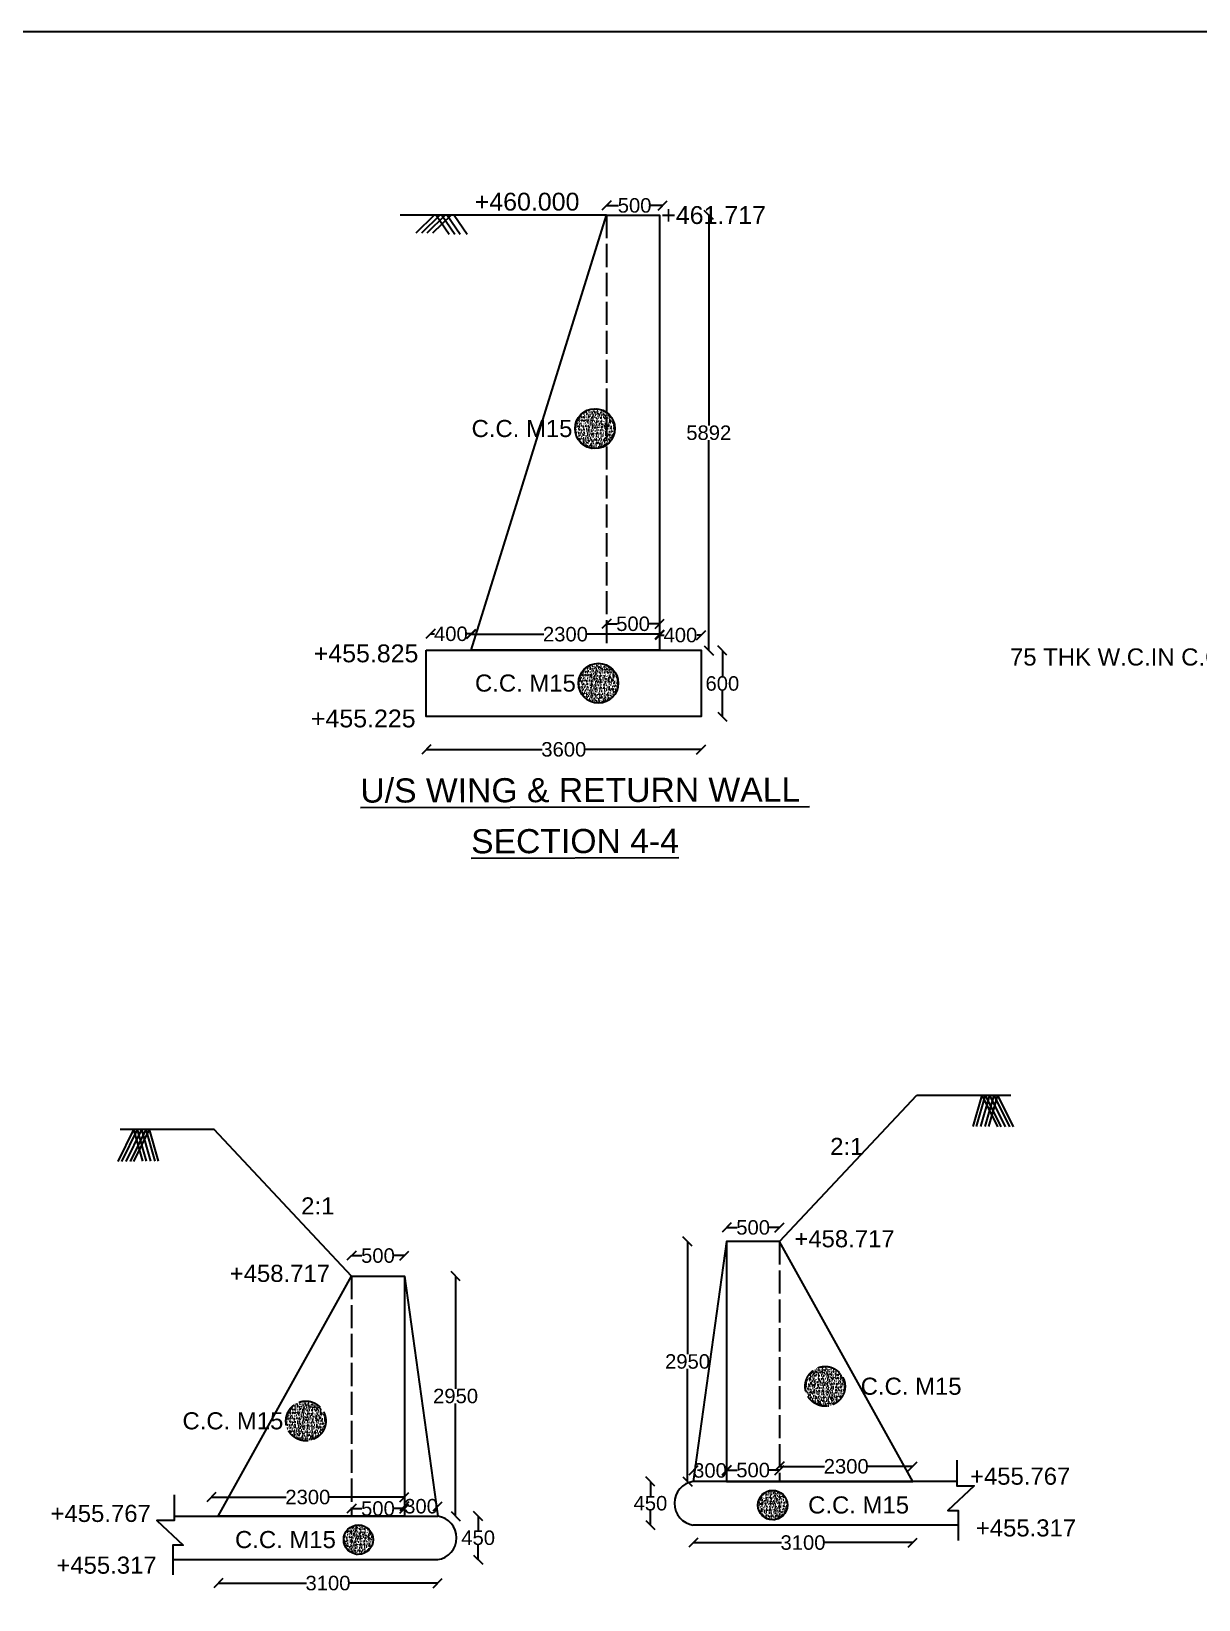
# Model space of a CAD drawing. Header units: millimetres. Extents: x 5124 to 6568637, y 2311 to 91879094.
# Drawn here: x 3593479 to 3605581, y 45946939 to 45963201 of the extents above; entities that cross this region are included whole.
import ezdxf

# ---------------------------------------------------------------- set-up
doc = ezdxf.new("R2010")
doc.units = ezdxf.units.MM
doc.header["$MEASUREMENT"] = 0
doc.linetypes.add('ACAD_ISO02W100', pattern=[15, 12, -3])
for name, color, linetype in [('DIMENSION', 7, 'Continuous'), ('DRAWING', 7, 'Continuous'), ('TEXT', 7, 'Continuous')]:
    doc.layers.add(name, color=color, linetype=linetype)
doc.styles.get("Standard").update_dxf_attribs({"font": 'arial.ttf', "height": 150})
doc.dimstyles.get("Standard").update_dxf_attribs({"dimtxt": 200, "dimasz": 110, "dimexe": 0.18, "dimexo": 0.0625, "dimgap": 0.09, "dimtad": 0, "dimtih": 1, "dimtoh": 1, "dimdec": 0, "dimzin": 0, "dimdsep": 46, "dimtxsty": 'Standard', "dimblk": 'OBLIQUE', "dimcen": 0.09, "dimse1": 1, "dimse2": 1, "dimadec": 0, "dimazin": 0, "dimtfac": 1, "dimtdec": 0, "dimtofl": 0, "dimtmove": 0, "dimatfit": 3, "dimfxl": 1, "dimtolj": 1, "dimtzin": 0, "dimarcsym": 0})

# ---------------------------------------------------------------- blocks, each defined once
blk = doc.blocks.new('_Oblique')
at = {"color": 0, "linetype": 'ByBlock', "lineweight": -2}
blk.add_line((-0.5, -0.5), (0.5, 0.5), dxfattribs=at)
blk = doc.blocks.new('*D68')
at = {"layer": 'Defpoints', "color": 0}
for p in [(3598039, 45956953), (3597617, 45956785), (3598039, 45956785)]:
    blk.add_point(p, dxfattribs=at)
at = {"layer": 'DIMENSION', "color": 0, "lineweight": -2}
for p, q in [((3597617, 45956953), (3597659, 45956953)), ((3598039, 45956953), (3597996, 45956953))]:
    blk.add_line(p, q, dxfattribs=at)
at = {"layer": 'DIMENSION', "color": 0, "lineweight": -2, "xscale": 95, "yscale": 95, "zscale": 95, "rotation": 180}
blk.add_blockref('_Oblique', (3597617, 45956953), dxfattribs=at)
at = {"layer": 'DIMENSION', "color": 0, "lineweight": -2, "xscale": 95, "yscale": 95, "zscale": 95}
blk.add_blockref('_Oblique', (3598039, 45956953), dxfattribs=at)
at = {"layer": 'DIMENSION', "color": 0, "insert": (3597828, 45956953), "char_height": 150, "attachment_point": 5}
blk.add_mtext('\\A1;400', dxfattribs=at)
blk = doc.blocks.new('*D69')
at = {"layer": 'Defpoints', "color": 0}
for p in [(3599993, 45956949), (3598039, 45956785), (3599993, 45956785)]:
    blk.add_point(p, dxfattribs=at)
at = {"layer": 'DIMENSION', "color": 0, "lineweight": -2}
for p, q in [((3598039, 45956949), (3598791, 45956949)), ((3599993, 45956949), (3599241, 45956949))]:
    blk.add_line(p, q, dxfattribs=at)
at = {"layer": 'DIMENSION', "color": 0, "lineweight": -2, "xscale": 95, "yscale": 95, "zscale": 95, "rotation": 180}
blk.add_blockref('_Oblique', (3598039, 45956949), dxfattribs=at)
at = {"layer": 'DIMENSION', "color": 0, "lineweight": -2, "xscale": 95, "yscale": 95, "zscale": 95}
blk.add_blockref('_Oblique', (3599993, 45956949), dxfattribs=at)
at = {"layer": 'DIMENSION', "color": 0, "insert": (3599016, 45956949), "char_height": 150, "attachment_point": 5}
blk.add_mtext('\\A1;2300', dxfattribs=at)
blk = doc.blocks.new('*D70')
at = {"layer": 'Defpoints', "color": 0}
for p in [(3599993, 45957057), (3599441, 45956785), (3599993, 45956785)]:
    blk.add_point(p, dxfattribs=at)
at = {"layer": 'DIMENSION', "color": 0, "lineweight": -2}
for p, q in [((3599441, 45957057), (3599552, 45957057)), ((3599993, 45957057), (3599883, 45957057))]:
    blk.add_line(p, q, dxfattribs=at)
at = {"layer": 'DIMENSION', "color": 0, "lineweight": -2, "xscale": 95, "yscale": 95, "zscale": 95, "rotation": 180}
blk.add_blockref('_Oblique', (3599441, 45957057), dxfattribs=at)
at = {"layer": 'DIMENSION', "color": 0, "lineweight": -2, "xscale": 95, "yscale": 95, "zscale": 95}
blk.add_blockref('_Oblique', (3599993, 45957057), dxfattribs=at)
at = {"layer": 'DIMENSION', "color": 0, "insert": (3599717, 45957057), "char_height": 150, "attachment_point": 5}
blk.add_mtext('\\A1;500', dxfattribs=at)
blk = doc.blocks.new('*D71')
at = {"layer": 'Defpoints', "color": 0}
for p in [(3600424, 45956940), (3599993, 45956785), (3600424, 45956785)]:
    blk.add_point(p, dxfattribs=at)
at = {"layer": 'DIMENSION', "color": 0, "lineweight": -2}
for p, q in [((3599993, 45956940), (3600040, 45956940)), ((3600424, 45956940), (3600377, 45956940))]:
    blk.add_line(p, q, dxfattribs=at)
at = {"layer": 'DIMENSION', "color": 0, "lineweight": -2, "xscale": 95, "yscale": 95, "zscale": 95, "rotation": 180}
blk.add_blockref('_Oblique', (3599993, 45956940), dxfattribs=at)
at = {"layer": 'DIMENSION', "color": 0, "lineweight": -2, "xscale": 95, "yscale": 95, "zscale": 95}
blk.add_blockref('_Oblique', (3600424, 45956940), dxfattribs=at)
at = {"layer": 'DIMENSION', "color": 0, "insert": (3600208, 45956940), "char_height": 150, "attachment_point": 5}
blk.add_mtext('\\A1;400', dxfattribs=at)
blk = doc.blocks.new('*D72')
at = {"layer": 'Defpoints', "color": 0}
for p in [(3600424, 45956780), (3600424, 45956095), (3600643, 45956095)]:
    blk.add_point(p, dxfattribs=at)
at = {"layer": 'DIMENSION', "color": 0, "lineweight": -2}
for p, q in [((3600643, 45956780), (3600643, 45956515)), ((3600643, 45956095), (3600643, 45956361))]:
    blk.add_line(p, q, dxfattribs=at)
at = {"layer": 'DIMENSION', "color": 0, "lineweight": -2, "xscale": 95, "yscale": 95, "zscale": 95}
for p, rotation in [((3600643, 45956780), 90), ((3600643, 45956095), 270)]:
    blk.add_blockref('_Oblique', p, dxfattribs=dict(at, rotation=rotation))
at = {"layer": 'DIMENSION', "color": 0, "insert": (3600643, 45956438), "char_height": 150, "attachment_point": 5}
blk.add_mtext('\\A1;600', dxfattribs=at)
blk = doc.blocks.new('*D73')
at = {"layer": 'Defpoints', "color": 0}
for p in [(3597573, 45956095), (3600424, 45956095), (3600424, 45955755)]:
    blk.add_point(p, dxfattribs=at)
at = {"layer": 'DIMENSION', "color": 0, "lineweight": -2}
for p, q in [((3597573, 45955755), (3598775, 45955755)), ((3600424, 45955755), (3599222, 45955755))]:
    blk.add_line(p, q, dxfattribs=at)
at = {"layer": 'DIMENSION', "color": 0, "lineweight": -2, "xscale": 95, "yscale": 95, "zscale": 95, "rotation": 180}
blk.add_blockref('_Oblique', (3597573, 45955755), dxfattribs=at)
at = {"layer": 'DIMENSION', "color": 0, "lineweight": -2, "xscale": 95, "yscale": 95, "zscale": 95}
blk.add_blockref('_Oblique', (3600424, 45955755), dxfattribs=at)
at = {"layer": 'DIMENSION', "color": 0, "insert": (3598999, 45955755), "char_height": 150, "attachment_point": 5}
blk.add_mtext('\\A1;3600', dxfattribs=at)
blk = doc.blocks.new('*D74')
at = {"layer": 'Defpoints', "color": 0}
for p in [(3599993, 45961296), (3600502, 45961296), (3600424, 45956780)]:
    blk.add_point(p, dxfattribs=at)
at = {"layer": 'DIMENSION', "color": 0, "lineweight": -2}
for p, q in [((3600502, 45961296), (3600502, 45959115)), ((3600502, 45956780), (3600502, 45958962))]:
    blk.add_line(p, q, dxfattribs=at)
at = {"layer": 'DIMENSION', "color": 0, "lineweight": -2, "xscale": 95, "yscale": 95, "zscale": 95}
for p, rotation in [((3600502, 45961296), 90), ((3600502, 45956780), 270)]:
    blk.add_blockref('_Oblique', p, dxfattribs=dict(at, rotation=rotation))
at = {"layer": 'DIMENSION', "color": 0, "insert": (3600502, 45959038), "char_height": 150, "attachment_point": 5}
blk.add_mtext('\\A1;5892', dxfattribs=at)
blk = doc.blocks.new('*D75')
at = {"layer": 'Defpoints', "color": 0}
for p in [(3599441, 45961296), (3600024, 45961395), (3600024, 45961296)]:
    blk.add_point(p, dxfattribs=at)
at = {"layer": 'DIMENSION', "color": 0, "lineweight": -2}
for p, q in [((3599441, 45961395), (3599567, 45961395)), ((3600024, 45961395), (3599898, 45961395))]:
    blk.add_line(p, q, dxfattribs=at)
at = {"layer": 'DIMENSION', "color": 0, "lineweight": -2, "xscale": 95, "yscale": 95, "zscale": 95, "rotation": 180}
blk.add_blockref('_Oblique', (3599441, 45961395), dxfattribs=at)
at = {"layer": 'DIMENSION', "color": 0, "lineweight": -2, "xscale": 95, "yscale": 95, "zscale": 95}
blk.add_blockref('_Oblique', (3600024, 45961395), dxfattribs=at)
at = {"layer": 'DIMENSION', "color": 0, "insert": (3599733, 45961395), "char_height": 150, "attachment_point": 5}
blk.add_mtext('\\A1;500', dxfattribs=at)
blk = doc.blocks.new('*D92')
at = {"layer": 'Defpoints', "color": 0}
for p in [(3597346, 45948002), (3595344, 45947805), (3597346, 45947805)]:
    blk.add_point(p, dxfattribs=at)
at = {"layer": 'DIMENSION', "color": 0, "lineweight": -2}
for p, q in [((3595344, 45948002), (3596120, 45948002)), ((3597346, 45948002), (3596570, 45948002))]:
    blk.add_line(p, q, dxfattribs=at)
at = {"layer": 'DIMENSION', "color": 0, "lineweight": -2, "xscale": 95, "yscale": 95, "zscale": 95, "rotation": 180}
blk.add_blockref('_Oblique', (3595344, 45948002), dxfattribs=at)
at = {"layer": 'DIMENSION', "color": 0, "lineweight": -2, "xscale": 95, "yscale": 95, "zscale": 95}
blk.add_blockref('_Oblique', (3597346, 45948002), dxfattribs=at)
at = {"layer": 'DIMENSION', "color": 0, "insert": (3596345, 45948002), "char_height": 150, "attachment_point": 5}
blk.add_mtext('\\A1;2300', dxfattribs=at)
blk = doc.blocks.new('*D93')
at = {"layer": 'Defpoints', "color": 0}
for p in [(3596797, 45947805), (3597346, 45947883), (3597346, 45947805)]:
    blk.add_point(p, dxfattribs=at)
at = {"layer": 'DIMENSION', "color": 0, "lineweight": -2}
for p, q in [((3596797, 45947883), (3596906, 45947883)), ((3597346, 45947883), (3597237, 45947883))]:
    blk.add_line(p, q, dxfattribs=at)
at = {"layer": 'DIMENSION', "color": 0, "lineweight": -2, "xscale": 95, "yscale": 95, "zscale": 95, "rotation": 180}
blk.add_blockref('_Oblique', (3596797, 45947883), dxfattribs=at)
at = {"layer": 'DIMENSION', "color": 0, "lineweight": -2, "xscale": 95, "yscale": 95, "zscale": 95}
blk.add_blockref('_Oblique', (3597346, 45947883), dxfattribs=at)
at = {"layer": 'DIMENSION', "color": 0, "insert": (3597072, 45947883), "char_height": 150, "attachment_point": 5}
blk.add_mtext('\\A1;500', dxfattribs=at)
blk = doc.blocks.new('*D94')
at = {"layer": 'Defpoints', "color": 0}
for p in [(3597346, 45947805), (3597691, 45947907), (3597691, 45947805)]:
    blk.add_point(p, dxfattribs=at)
at = {"layer": 'DIMENSION', "color": 0, "lineweight": -2}
for p, q in [((3597346, 45947907), (3597353, 45947907)), ((3597691, 45947907), (3597684, 45947907))]:
    blk.add_line(p, q, dxfattribs=at)
at = {"layer": 'DIMENSION', "color": 0, "lineweight": -2, "xscale": 95, "yscale": 95, "zscale": 95, "rotation": 180}
blk.add_blockref('_Oblique', (3597346, 45947907), dxfattribs=at)
at = {"layer": 'DIMENSION', "color": 0, "lineweight": -2, "xscale": 95, "yscale": 95, "zscale": 95}
blk.add_blockref('_Oblique', (3597691, 45947907), dxfattribs=at)
at = {"layer": 'DIMENSION', "color": 0, "insert": (3597519, 45947907), "char_height": 150, "attachment_point": 5}
blk.add_mtext('\\A1;300', dxfattribs=at)
blk = doc.blocks.new('*D95')
at = {"layer": 'Defpoints', "color": 0}
for p in [(3595417, 45947805), (3597691, 45947805), (3597691, 45947110)]:
    blk.add_point(p, dxfattribs=at)
at = {"layer": 'DIMENSION', "color": 0, "lineweight": -2}
for p, q in [((3595417, 45947110), (3596330, 45947110)), ((3597691, 45947110), (3596778, 45947110))]:
    blk.add_line(p, q, dxfattribs=at)
at = {"layer": 'DIMENSION', "color": 0, "lineweight": -2, "xscale": 95, "yscale": 95, "zscale": 95, "rotation": 180}
blk.add_blockref('_Oblique', (3595417, 45947110), dxfattribs=at)
at = {"layer": 'DIMENSION', "color": 0, "lineweight": -2, "xscale": 95, "yscale": 95, "zscale": 95}
blk.add_blockref('_Oblique', (3597691, 45947110), dxfattribs=at)
at = {"layer": 'DIMENSION', "color": 0, "insert": (3596554, 45947110), "char_height": 150, "attachment_point": 5}
blk.add_mtext('\\A1;3100', dxfattribs=at)
blk = doc.blocks.new('*D96')
at = {"layer": 'Defpoints', "color": 0}
for p in [(3597691, 45947805), (3597691, 45947354), (3598111, 45947354)]:
    blk.add_point(p, dxfattribs=at)
at = {"layer": 'DIMENSION', "color": 0, "lineweight": -2}
for p, q in [((3598111, 45947805), (3598111, 45947656)), ((3598111, 45947354), (3598111, 45947503))]:
    blk.add_line(p, q, dxfattribs=at)
at = {"layer": 'DIMENSION', "color": 0, "lineweight": -2, "xscale": 95, "yscale": 95, "zscale": 95}
for p, rotation in [((3598111, 45947805), 90), ((3598111, 45947354), 270)]:
    blk.add_blockref('_Oblique', p, dxfattribs=dict(at, rotation=rotation))
at = {"layer": 'DIMENSION', "color": 0, "insert": (3598111, 45947580), "char_height": 150, "attachment_point": 5}
blk.add_mtext('\\A1;450', dxfattribs=at)
blk = doc.blocks.new('*D97')
at = {"layer": 'Defpoints', "color": 0}
for p in [(3597346, 45950294), (3597877, 45950294), (3597691, 45947805)]:
    blk.add_point(p, dxfattribs=at)
at = {"layer": 'DIMENSION', "color": 0, "lineweight": -2}
for p, q in [((3597877, 45950294), (3597877, 45949126)), ((3597877, 45947805), (3597877, 45948973))]:
    blk.add_line(p, q, dxfattribs=at)
at = {"layer": 'DIMENSION', "color": 0, "lineweight": -2, "xscale": 95, "yscale": 95, "zscale": 95}
for p, rotation in [((3597877, 45950294), 90), ((3597877, 45947805), 270)]:
    blk.add_blockref('_Oblique', p, dxfattribs=dict(at, rotation=rotation))
at = {"layer": 'DIMENSION', "color": 0, "insert": (3597877, 45949050), "char_height": 150, "attachment_point": 5}
blk.add_mtext('\\A1;2950', dxfattribs=at)
blk = doc.blocks.new('*D98')
at = {"layer": 'Defpoints', "color": 0}
for p in [(3596797, 45950506), (3596797, 45950294), (3597346, 45950294)]:
    blk.add_point(p, dxfattribs=at)
at = {"layer": 'DIMENSION', "color": 0, "lineweight": -2}
for p, q in [((3596797, 45950506), (3596906, 45950506)), ((3597346, 45950506), (3597237, 45950506))]:
    blk.add_line(p, q, dxfattribs=at)
at = {"layer": 'DIMENSION', "color": 0, "lineweight": -2, "xscale": 95, "yscale": 95, "zscale": 95, "rotation": 180}
blk.add_blockref('_Oblique', (3596797, 45950506), dxfattribs=at)
at = {"layer": 'DIMENSION', "color": 0, "lineweight": -2, "xscale": 95, "yscale": 95, "zscale": 95}
blk.add_blockref('_Oblique', (3597346, 45950506), dxfattribs=at)
at = {"layer": 'DIMENSION', "color": 0, "insert": (3597072, 45950506), "char_height": 150, "attachment_point": 5}
blk.add_mtext('\\A1;500', dxfattribs=at)
blk = doc.blocks.new('*D99')
at = {"layer": 'Defpoints', "color": 0}
for p in [(3600687, 45950798), (3600687, 45950653), (3601236, 45950653)]:
    blk.add_point(p, dxfattribs=at)
at = {"layer": 'DIMENSION', "color": 0, "lineweight": -2}
for p, q in [((3600687, 45950798), (3600796, 45950798)), ((3601236, 45950798), (3601127, 45950798))]:
    blk.add_line(p, q, dxfattribs=at)
at = {"layer": 'DIMENSION', "color": 0, "lineweight": -2, "xscale": 95, "yscale": 95, "zscale": 95, "rotation": 180}
blk.add_blockref('_Oblique', (3600687, 45950798), dxfattribs=at)
at = {"layer": 'DIMENSION', "color": 0, "lineweight": -2, "xscale": 95, "yscale": 95, "zscale": 95}
blk.add_blockref('_Oblique', (3601236, 45950798), dxfattribs=at)
at = {"layer": 'DIMENSION', "color": 0, "insert": (3600962, 45950798), "char_height": 150, "attachment_point": 5}
blk.add_mtext('\\A1;500', dxfattribs=at)
blk = doc.blocks.new('*D100')
at = {"layer": 'Defpoints', "color": 0}
for p in [(3600677, 45950653), (3600282, 45948164), (3600687, 45948164)]:
    blk.add_point(p, dxfattribs=at)
at = {"layer": 'DIMENSION', "color": 0, "lineweight": -2}
for p, q in [((3600282, 45950653), (3600282, 45949485)), ((3600282, 45948164), (3600282, 45949332))]:
    blk.add_line(p, q, dxfattribs=at)
at = {"layer": 'DIMENSION', "color": 0, "lineweight": -2, "xscale": 95, "yscale": 95, "zscale": 95}
for p, rotation in [((3600282, 45950653), 90), ((3600282, 45948164), 270)]:
    blk.add_blockref('_Oblique', p, dxfattribs=dict(at, rotation=rotation))
at = {"layer": 'DIMENSION', "color": 0, "insert": (3600282, 45949408), "char_height": 150, "attachment_point": 5}
blk.add_mtext('\\A1;2950', dxfattribs=at)
blk = doc.blocks.new('*D101')
at = {"layer": 'Defpoints', "color": 0}
for p in [(3600342, 45948278), (3600342, 45948164), (3600687, 45948164)]:
    blk.add_point(p, dxfattribs=at)
at = {"layer": 'DIMENSION', "color": 0, "lineweight": -2}
for p, q in [((3600342, 45948278), (3600349, 45948278)), ((3600687, 45948278), (3600680, 45948278))]:
    blk.add_line(p, q, dxfattribs=at)
at = {"layer": 'DIMENSION', "color": 0, "lineweight": -2, "xscale": 95, "yscale": 95, "zscale": 95, "rotation": 180}
blk.add_blockref('_Oblique', (3600342, 45948278), dxfattribs=at)
at = {"layer": 'DIMENSION', "color": 0, "lineweight": -2, "xscale": 95, "yscale": 95, "zscale": 95}
blk.add_blockref('_Oblique', (3600687, 45948278), dxfattribs=at)
at = {"layer": 'DIMENSION', "color": 0, "insert": (3600515, 45948278), "char_height": 150, "attachment_point": 5}
blk.add_mtext('\\A1;300', dxfattribs=at)
blk = doc.blocks.new('*D102')
at = {"layer": 'Defpoints', "color": 0}
for p in [(3601236, 45948282), (3600687, 45948164), (3601236, 45948164)]:
    blk.add_point(p, dxfattribs=at)
at = {"layer": 'DIMENSION', "color": 0, "lineweight": -2}
for p, q in [((3600687, 45948282), (3600796, 45948282)), ((3601236, 45948282), (3601127, 45948282))]:
    blk.add_line(p, q, dxfattribs=at)
at = {"layer": 'DIMENSION', "color": 0, "lineweight": -2, "xscale": 95, "yscale": 95, "zscale": 95, "rotation": 180}
blk.add_blockref('_Oblique', (3600687, 45948282), dxfattribs=at)
at = {"layer": 'DIMENSION', "color": 0, "lineweight": -2, "xscale": 95, "yscale": 95, "zscale": 95}
blk.add_blockref('_Oblique', (3601236, 45948282), dxfattribs=at)
at = {"layer": 'DIMENSION', "color": 0, "insert": (3600962, 45948282), "char_height": 150, "attachment_point": 5}
blk.add_mtext('\\A1;500', dxfattribs=at)
blk = doc.blocks.new('*D103')
at = {"layer": 'Defpoints', "color": 0}
for p in [(3602617, 45948321), (3601236, 45948164), (3602617, 45948164)]:
    blk.add_point(p, dxfattribs=at)
at = {"layer": 'DIMENSION', "color": 0, "lineweight": -2}
for p, q in [((3601236, 45948321), (3601701, 45948321)), ((3602617, 45948321), (3602152, 45948321))]:
    blk.add_line(p, q, dxfattribs=at)
at = {"layer": 'DIMENSION', "color": 0, "lineweight": -2, "xscale": 95, "yscale": 95, "zscale": 95, "rotation": 180}
blk.add_blockref('_Oblique', (3601236, 45948321), dxfattribs=at)
at = {"layer": 'DIMENSION', "color": 0, "lineweight": -2, "xscale": 95, "yscale": 95, "zscale": 95}
blk.add_blockref('_Oblique', (3602617, 45948321), dxfattribs=at)
at = {"layer": 'DIMENSION', "color": 0, "insert": (3601927, 45948321), "char_height": 150, "attachment_point": 5}
blk.add_mtext('\\A1;2300', dxfattribs=at)
blk = doc.blocks.new('*D104')
at = {"layer": 'Defpoints', "color": 0}
for p in [(3600342, 45948164), (3602617, 45948164), (3602617, 45947530)]:
    blk.add_point(p, dxfattribs=at)
at = {"layer": 'DIMENSION', "color": 0, "lineweight": -2}
for p, q in [((3600342, 45947530), (3601256, 45947530)), ((3602617, 45947530), (3601703, 45947530))]:
    blk.add_line(p, q, dxfattribs=at)
at = {"layer": 'DIMENSION', "color": 0, "lineweight": -2, "xscale": 95, "yscale": 95, "zscale": 95, "rotation": 180}
blk.add_blockref('_Oblique', (3600342, 45947530), dxfattribs=at)
at = {"layer": 'DIMENSION', "color": 0, "lineweight": -2, "xscale": 95, "yscale": 95, "zscale": 95}
blk.add_blockref('_Oblique', (3602617, 45947530), dxfattribs=at)
at = {"layer": 'DIMENSION', "color": 0, "insert": (3601479, 45947530), "char_height": 150, "attachment_point": 5}
blk.add_mtext('\\A1;3100', dxfattribs=at)
blk = doc.blocks.new('*D105')
at = {"layer": 'Defpoints', "color": 0}
for p in [(3600342, 45948164), (3599897, 45947713), (3600342, 45947713)]:
    blk.add_point(p, dxfattribs=at)
at = {"layer": 'DIMENSION', "color": 0, "lineweight": -2}
for p, q in [((3599897, 45948164), (3599897, 45948015)), ((3599897, 45947713), (3599897, 45947862))]:
    blk.add_line(p, q, dxfattribs=at)
at = {"layer": 'DIMENSION', "color": 0, "lineweight": -2, "xscale": 95, "yscale": 95, "zscale": 95}
for p, rotation in [((3599897, 45948164), 90), ((3599897, 45947713), 270)]:
    blk.add_blockref('_Oblique', p, dxfattribs=dict(at, rotation=rotation))
at = {"layer": 'DIMENSION', "color": 0, "insert": (3599897, 45947938), "char_height": 150, "attachment_point": 5}
blk.add_mtext('\\A1;450', dxfattribs=at)

msp = doc.modelspace()

# ---------------------------------------------------------------- hatches: boundary and pattern name
at = {"layer": 'DRAWING'}
h = msp.add_hatch(dxfattribs=at)
h.set_pattern_fill('AR-CONC,_O', color=256, scale=8.865228)
h.set_pattern_definition([(50, (554324.98, 5213860.294), (63.58675242, -5.563120005), [6.6489212, -73.13813316]), (355, (554324.98, 5213860.294), (-12.30062244, 66.68354962), [5.31913696, -58.51050653]), (100.4514, (554330.28, 5213859.83), (51.286177205, 61.12038913), [5.65071334, -62.15784867]), (46.1842, (554324.98, 5213878.024), (94.61335506, -14.67363844), [9.9733818, -109.70719974]), (96.6356, (554332.87, 5213876.8), (82.85998232, 86.3577728), [8.47607027, -93.2367581]), (351.1842, (554324.98, 5213878.02), (82.85991491, 86.35783751), [7.97870544, -87.7657598]), (21, (554333.847, 5213873.59), (52.91717268, -35.69308368), [6.6489212, -73.13813316]), (326, (554333.847, 5213873.59), (21.57045957, 64.28620673), [5.31913696, -58.51050653]), (71.4514, (554338.256, 5213870.62), (74.48765393, 28.59306475), [5.65071334, -62.15784867]), (37.5, (554324.981, 5213860.294), (1.07799893, 29.511800012), [0, -57.801288267, 0, -59.397029354, 0, -58.732137234]), (7.5, (554324.98, 5213860.294), (23.321714981, 34.96549855), [0, -33.86517196, 0, -56.471504027, 0, -22.38470136]), (327.5, (554305.212, 5213860.294), (47.324577479, -1.999540863), [0, -22.163070654, 0, -69.148780442, 0, -91.75511251]), (317.5, (554296.347, 5213860.294), (51.700785103, 8.874535185), [0, -28.81199185, 0, -45.921882396, 0, -65.159427724])])
h.paths.add_polyline_path([(3599115.6, 45959081.2, 1), (3599528.8, 45959081.2, 1)])
h = msp.add_hatch(dxfattribs=at)
h.set_pattern_fill('AR-CONC,_O', color=256, scale=8.865228)
h.set_pattern_definition([(50, (554360.58, 5211220.81), (63.58675242, -5.563120005), [6.6489212, -73.13813316]), (355, (554360.58, 5211220.81), (-12.30062244, 66.68354962), [5.31913696, -58.51050653]), (100.4514, (554365.88, 5211220.345), (51.286177205, 61.12038913), [5.65071334, -62.15784867]), (46.1842, (554360.58, 5211238.54), (94.61335506, -14.67363844), [9.9733818, -109.70719974]), (96.6356, (554368.47, 5211237.32), (82.85998232, 86.3577728), [8.47607027, -93.2367581]), (351.1842, (554360.58, 5211238.54), (82.85991491, 86.35783751), [7.97870544, -87.7657598]), (21, (554369.45, 5211234.106), (52.91717268, -35.69308368), [6.6489212, -73.13813316]), (326, (554369.45, 5211234.106), (21.57045957, 64.28620673), [5.31913696, -58.51050653]), (71.4514, (554373.86, 5211231.13), (74.48765393, 28.59306475), [5.65071334, -62.15784867]), (37.5, (554360.582, 5211220.808), (1.07799893, 29.511800012), [0, -57.801288267, 0, -59.397029354, 0, -58.732137234]), (7.5, (554360.582, 5211220.808), (23.321714981, 34.96549855), [0, -33.86517196, 0, -56.471504027, 0, -22.38470136]), (327.5, (554340.813, 5211220.808), (47.324577479, -1.999540863), [0, -22.163070654, 0, -69.148780442, 0, -91.75511251]), (317.5, (554331.948, 5211220.81), (51.700785103, 8.874535185), [0, -28.81199185, 0, -45.921882396, 0, -65.159427724])])
h.paths.add_polyline_path([(3599151.2, 45956441.7, 1), (3599564.4, 45956441.7, 1)])
at = {"layer": 'DRAWING', "linetype": 'ACAD_ISO02W100', "ltscale": 20}
h = msp.add_hatch(dxfattribs=at)
h.set_pattern_fill('AR-CONC,_O', color=256, scale=8.865228)
h.set_pattern_definition([(130, (6646705.71, 5203929.756), (-63.58675242, -5.563120005), [6.6489212, -73.13813316]), (185, (6646705.71, 5203929.756), (12.30062244, 66.68354962), [5.31913696, -58.51050653]), (79.5486, (6646700.41, 5203929.29), (-51.286177205, 61.12038913), [5.65071334, -62.15784867]), (133.8158, (6646705.71, 5203947.49), (-94.61335506, -14.67363844), [9.9733818, -109.70719974]), (83.3644, (6646697.82, 5203946.26), (-82.85998232, 86.3577728), [8.47607027, -93.2367581]), (188.8158, (6646705.71, 5203947.49), (-82.85991491, 86.35783751), [7.97870544, -87.7657598]), (159, (6646696.84, 5203943.054), (-52.91717268, -35.69308368), [6.6489212, -73.13813316]), (214, (6646696.84, 5203943.054), (-21.57045957, 64.28620673), [5.31913696, -58.51050653]), (108.5486, (6646692.43, 5203940.08), (-74.48765393, 28.59306475), [5.65071334, -62.15784867]), (142.5, (6646705.707, 5203929.756), (-1.07799893, 29.511800012), [0, -57.801288267, 0, -59.397029354, 0, -58.732137234]), (172.5, (6646705.707, 5203929.756), (-23.321714981, 34.96549855), [0, -33.86517196, 0, -56.471504027, 0, -22.38470136]), (212.5, (6646725.477, 5203929.756), (-47.324577479, -1.999540863), [0, -22.163070654, 0, -69.148780442, 0, -91.75511251]), (222.5, (6646734.342, 5203929.756), (-51.700785103, 8.874535185), [0, -28.81199185, 0, -45.921882396, 0, -65.159427724])])
h.paths.add_polyline_path([(3601501.9, 45949150.7, 1), (3601915.1, 45949150.7, 1)])
h = msp.add_hatch(dxfattribs=at)
h.set_pattern_fill('AR-CONC,_O', color=256, scale=8.865228)
h.set_pattern_definition([(50, (551327.684, 5203571.034), (63.58675242, -5.563120005), [6.6489212, -73.13813316]), (355, (551327.684, 5203571.034), (-12.30062244, 66.68354962), [5.31913696, -58.51050653]), (100.4514, (551332.98, 5203570.57), (51.286177205, 61.12038913), [5.65071334, -62.15784867]), (46.1842, (551327.684, 5203588.764), (94.61335506, -14.67363844), [9.9733818, -109.70719974]), (96.6356, (551335.57, 5203587.54), (82.85998232, 86.3577728), [8.47607027, -93.2367581]), (351.1842, (551327.68, 5203588.76), (82.85991491, 86.35783751), [7.97870544, -87.7657598]), (21, (551336.55, 5203584.33), (52.91717268, -35.69308368), [6.6489212, -73.13813316]), (326, (551336.55, 5203584.33), (21.57045957, 64.28620673), [5.31913696, -58.51050653]), (71.4514, (551340.96, 5203581.36), (74.48765393, 28.59306475), [5.65071334, -62.15784867]), (37.5, (551327.684, 5203571.034), (1.07799893, 29.511800012), [0, -57.801288267, 0, -59.397029354, 0, -58.732137234]), (7.5, (551327.684, 5203571.034), (23.321714981, 34.96549855), [0, -33.86517196, 0, -56.471504027, 0, -22.38470136]), (327.5, (551307.915, 5203571.034), (47.324577479, -1.999540863), [0, -22.163070654, 0, -69.148780442, 0, -91.75511251]), (317.5, (551299.05, 5203571.034), (51.700785103, 8.874535185), [0, -28.81199185, 0, -45.921882396, 0, -65.159427724])])
h.paths.add_polyline_path([(3596118.3, 45948791.9, 1), (3596531.5, 45948791.9, 1)])
at = {"layer": 'DRAWING'}
h = msp.add_hatch(dxfattribs=at)
h.set_pattern_fill('AR-CONC,_O', color=256, scale=8.865228)
h.set_pattern_definition([(130, (6646161, 5202698.62), (-63.58675242, -5.563120005), [6.6489212, -73.13813316]), (185, (6646161, 5202698.62), (12.30062244, 66.68354962), [5.31913696, -58.51050653]), (79.5486, (6646155.7, 5202698.156), (-51.286177205, 61.12038913), [5.65071334, -62.15784867]), (133.8158, (6646161, 5202716.35), (-94.61335506, -14.67363844), [9.9733818, -109.70719974]), (83.3644, (6646153.12, 5202715.13), (-82.85998232, 86.3577728), [8.47607027, -93.2367581]), (188.8158, (6646161, 5202716.35), (-82.85991491, 86.35783751), [7.97870544, -87.7657598]), (159, (6646152.135, 5202711.917), (-52.91717268, -35.69308368), [6.6489212, -73.13813316]), (214, (6646152.135, 5202711.92), (-21.57045957, 64.28620673), [5.31913696, -58.51050653]), (108.5486, (6646147.725, 5202708.94), (-74.48765393, 28.59306475), [5.65071334, -62.15784867]), (142.5, (6646161, 5202698.62), (-1.07799893, 29.511800012), [0, -57.801288267, 0, -59.397029354, 0, -58.732137234]), (172.5, (6646161, 5202698.62), (-23.321714981, 34.96549855), [0, -33.86517196, 0, -56.471504027, 0, -22.38470136]), (212.5, (6646180.77, 5202698.62), (-47.324577479, -1.999540863), [0, -22.163070654, 0, -69.148780442, 0, -91.75511251]), (222.5, (6646189.635, 5202698.62), (-51.700785103, 8.874535185), [0, -28.81199185, 0, -45.921882396, 0, -65.159427724])])
h.paths.add_polyline_path([(3601010.9, 45947919.5, 1), (3601316.7, 45947919.5, 1)])
h = msp.add_hatch(dxfattribs=at)
h.set_pattern_fill('AR-CONC,_O', color=256, scale=8.865228)
h.set_pattern_definition([(50, (551872.39, 5202339.897), (63.58675242, -5.563120005), [6.6489212, -73.13813316]), (355, (551872.39, 5202339.9), (-12.30062244, 66.68354962), [5.31913696, -58.51050653]), (100.4514, (551877.69, 5202339.433), (51.286177205, 61.12038913), [5.65071334, -62.15784867]), (46.1842, (551872.39, 5202357.63), (94.61335506, -14.67363844), [9.9733818, -109.70719974]), (96.6356, (551880.28, 5202356.405), (82.85998232, 86.3577728), [8.47607027, -93.2367581]), (351.1842, (551872.39, 5202357.63), (82.85991491, 86.35783751), [7.97870544, -87.7657598]), (21, (551881.256, 5202353.195), (52.91717268, -35.69308368), [6.6489212, -73.13813316]), (326, (551881.256, 5202353.195), (21.57045957, 64.28620673), [5.31913696, -58.51050653]), (71.4514, (551885.666, 5202350.22), (74.48765393, 28.59306475), [5.65071334, -62.15784867]), (37.5, (551872.39, 5202339.897), (1.07799893, 29.511800012), [0, -57.801288267, 0, -59.397029354, 0, -58.732137234]), (7.5, (551872.39, 5202339.897), (23.321714981, 34.96549855), [0, -33.86517196, 0, -56.471504027, 0, -22.38470136]), (327.5, (551852.622, 5202339.897), (47.324577479, -1.999540863), [0, -22.163070654, 0, -69.148780442, 0, -91.75511251]), (317.5, (551843.756, 5202339.897), (51.700785103, 8.874535185), [0, -28.81199185, 0, -45.921882396, 0, -65.159427724])])
h.paths.add_polyline_path([(3596716.7, 45947560.8, 1), (3597022.5, 45947560.8, 1)])

# ---------------------------------------------------------------- linework, layer by layer
for points in [[(3584493.8, 45963200.6), (3626668.4, 45963200.6), (3626668.4, 45935140.9), (3584493.8, 45935140.9)], [(3599992.8, 45956785.1), (3598039.1, 45956785.1), (3599441.5, 45961296.3), (3599992.8, 45961296.3)], [(3597573.2, 45956785.1), (3600424.1, 45956785.1), (3600424.1, 45956095.5), (3597573.2, 45956095.5)], [(3600687.3, 45948164), (3602616.7, 45948164), (3601236.4, 45950652.6), (3600687.3, 45950652.6)], [(3597346, 45947805.3), (3595416.7, 45947805.3), (3596797, 45950293.9), (3597346, 45950293.9)]]:
    msp.add_lwpolyline(points, close=True, dxfattribs=at)
for points in [[(3599441.5, 45961296.3), (3597300.8, 45961296.3)], [(3597655, 45961296.3), (3597463.5, 45961109.2)], [(3597713.5, 45961296.3), (3597522.1, 45961109.2)], [(3597770.7, 45961296.3), (3597579.3, 45961109.2)], [(3597829.7, 45961296.3), (3597638.3, 45961109.2)], [(3597676.9, 45961296.3), (3597810.9, 45961097.4)], [(3597734.2, 45961296.3), (3597868.2, 45961097.4)], [(3597791.2, 45961296.3), (3597925.2, 45961097.4)], [(3597861.4, 45961296.3), (3597995.4, 45961097.4)], [(3601236.4, 45950652.6), (3602660.8, 45952171.5)], [(3602660.8, 45952171.5), (3603634.8, 45952171.5)], [(3603332.6, 45952171.5), (3603240.3, 45951844.1)], [(3603367.6, 45952171.5), (3603275.2, 45951844.1)], [(3603412.1, 45952171.5), (3603319.7, 45951844.1)], [(3603332.6, 45952171.5), (3603494.8, 45951841.1)], [(3603457.7, 45952171.5), (3603365.4, 45951844.1)], [(3603367.6, 45952171.5), (3603529.8, 45951841.1)], [(3603495, 45952171.5), (3603402.7, 45951844.1)], [(3603412.1, 45952171.5), (3603574.3, 45951841.1)], [(3603457.7, 45952171.5), (3603619.9, 45951841.1)], [(3603495, 45952171.5), (3603657.2, 45951841.1)], [(3594538.4, 45951812.8), (3594376.2, 45951482.4)], [(3595372.5, 45951812.8), (3594398.6, 45951812.8)], [(3594575.7, 45951812.8), (3594413.5, 45951482.4)], [(3594621.3, 45951812.8), (3594459.1, 45951482.4)], [(3594665.8, 45951812.8), (3594503.6, 45951482.4)], [(3594538.4, 45951812.8), (3594630.7, 45951485.4)], [(3594700.8, 45951812.8), (3594538.6, 45951482.4)], [(3594575.7, 45951812.8), (3594668, 45951485.4)], [(3594621.3, 45951812.8), (3594713.7, 45951485.4)], [(3594665.8, 45951812.8), (3594758.2, 45951485.4)], [(3594700.8, 45951812.8), (3594793.1, 45951485.4)], [(3596797, 45950293.9), (3595372.5, 45951812.8)], [(3600687.3, 45950652.6), (3600342, 45948164)], [(3597346, 45950293.9), (3597691.4, 45947805.3)], [(3603073, 45948383.9), (3603073, 45948118), (3603255.4, 45948118), (3602979.8, 45947862.6), (3603087.8, 45947862.6), (3603087.8, 45947553.9)], [(3603068, 45948164), (3600342, 45948164)], [(3594960.4, 45948025.2), (3594960.4, 45947759.3), (3594777.9, 45947759.3), (3595053.6, 45947503.8), (3594945.6, 45947503.8), (3594945.6, 45947195.1)], [(3594965.4, 45947805.3), (3597691.4, 45947805.3)], [(3603087.8, 45947712.9), (3600342, 45947712.9)], [(3594945.6, 45947354.2), (3597691.4, 45947354.2)]]:
    msp.add_lwpolyline(points, dxfattribs=at)
at = {"layer": 'DRAWING', "linetype": 'ACAD_ISO02W100', "ltscale": 20}
for points in [[(3599441.5, 45961296.3), (3599441.5, 45956785.1)], [(3601236.4, 45950652.6), (3601236.4, 45948164)], [(3596797, 45950293.9), (3596797, 45947805.3)]]:
    msp.add_lwpolyline(points, dxfattribs=at)
at = {"layer": 'DRAWING'}
for centre, radius in [((3599322.2, 45959081.2), 206.6), ((3599357.8, 45956441.7), 206.6), ((3601163.8, 45947919.5), 152.9), ((3596869.6, 45947560.8), 152.9)]:
    msp.add_circle(centre, radius, dxfattribs=at)
at = {"layer": 'DRAWING', "linetype": 'ACAD_ISO02W100', "ltscale": 20}
for centre in [(3601708.5, 45949150.7), (3596324.9, 45948791.9)]:
    msp.add_circle(centre, 206.6, dxfattribs=at)
at = {"layer": 'DRAWING'}
for centre, start, end in [((3600373.1, 45947938.5), 97.85683, 262.14317), ((3597660.3, 45947579.8), 277.85683, 82.14317)]:
    msp.add_arc(centre, 227.7, start, end, dxfattribs=at)

# ---------------------------------------------------------------- texts
at = {"layer": 'TEXT'}
for s, height, p in [('+460.000', 185.03, (3598075.7, 45961342.3)), ('+461.717', 185.03, (3600009.5, 45961203.3)), (' C.C. M15  ', 177.305, (3597973.8, 45958994)), ('+455.825', 185.03, (3596406.4, 45956658.5)), ('75 THK W.C.IN C.C M25 GRADE', 177.305, (3603625.3, 45956625.1)), (' C.C. M15  ', 177.305, (3598009.4, 45956354.5)), ('+455.225', 185.03, (3596377.2, 45955983.4)), ('2:1', 177.3, (3601760.8, 45951549.9)), ('2:1', 177.3, (3596275.7, 45950933)), ('+458.717', 177.3, (3601389.4, 45950592.6)), ('+458.717', 177.3, (3595535.2, 45950233.8)), (' C.C. M15  ', 177.305, (3602008.4, 45949063.5)), (' C.C. M15  ', 177.305, (3594976.5, 45948704.8)), ('+455.767', 177.3, (3603210.7, 45948130.7)), ('+455.767', 177.3, (3593677.4, 45947744.7)), (' C.C. M15  ', 177.305, (3601463.7, 45947832.4)), ('+455.317', 177.3, (3603271, 45947594.3)), (' C.C. M15  ', 177.305, (3595521.2, 45947473.6)), ('+455.317', 177.3, (3593737.7, 45947208.3))]:
    msp.add_text(s, height=height, dxfattribs=at).set_placement(p)
for s, p in [('%%UU/S WING & RETURN WALL ', (3596890.7, 45955203.3)), ('%%USECTION 4-4', (3598038.5, 45954677.4))]:
    msp.add_text(s, height=250, rotation=0.1412, dxfattribs=at).set_placement(p)

# ---------------------------------------------------------------- dimensions: what is measured, and where the dimension line sits
at = {"layer": 'DIMENSION'}
for base, p1, p2, text, picture, middle in [((3600024.4, 45961394.5), (3599441.5, 45961296.3), (3600024.4, 45961296.3), '500', '*D75', (3599732.9, 45961394.5)), ((3598039.1, 45956953.1), (3597616.6, 45956785.1), (3598039.1, 45956785.1), '400', '*D68', (3597827.8, 45956953.1)), ((3599992.8, 45956948.8), (3598039.1, 45956785.1), (3599992.8, 45956785.1), '2300', '*D69', (3599015.9, 45956948.8)), ((3599992.8, 45957056.9), (3599441.5, 45956785.1), (3599992.8, 45956785.1), '500', '*D70', (3599717.1, 45957056.9)), ((3600424.1, 45956940.1), (3599992.8, 45956785.1), (3600424.1, 45956785.1), '400', '*D71', (3600208.4, 45956940.1)), ((3600424.1, 45955754.8), (3597573.2, 45956095.5), (3600424.1, 45956095.5), '3600', '*D73', (3598998.6, 45955754.8)), ((3600687.3, 45950798.2), (3601236.4, 45950652.6), (3600687.3, 45950652.6), '500', '*D99', (3600961.9, 45950798.2)), ((3596797, 45950505.8), (3597346, 45950293.9), (3596797, 45950293.9), '500', '*D98', (3597071.5, 45950505.8)), ((3602616.7, 45948320.8), (3601236.4, 45948164), (3602616.7, 45948164), '2300', '*D103', (3601926.5, 45948320.8)), ((3600342, 45948277.7), (3600687.3, 45948164), (3600342, 45948164), '300', '*D101', (3600514.7, 45948277.7)), ((3601236.4, 45948281.9), (3600687.3, 45948164), (3601236.4, 45948164), '500', '*D102', (3600961.9, 45948281.9)), ((3597346, 45948002.3), (3595343.8, 45947805.3), (3597346, 45947805.3), '2300', '*D92', (3596344.9, 45948002.3)), ((3602616.7, 45947529.6), (3600342, 45948164), (3602616.7, 45948164), '3100', '*D104', (3601479.3, 45947529.6)), ((3597346, 45947882.7), (3596797, 45947805.3), (3597346, 45947805.3), '500', '*D93', (3597071.5, 45947882.7)), ((3597691.4, 45947906.5), (3597346, 45947805.3), (3597691.4, 45947805.3), '300', '*D94', (3597518.7, 45947906.5)), ((3597691.4, 45947109.7), (3595416.7, 45947805.3), (3597691.4, 45947805.3), '3100', '*D95', (3596554.1, 45947109.7))]:
    dim = msp.add_linear_dim(base=base, p1=p1, p2=p2, text=text, dimstyle='Standard', override={"dimasz": 95, "dimfxl": 2000, "dimarcsym": 1}, dxfattribs=at)
    dim.commit()
    dim.dimension.update_dxf_attribs({"geometry": picture, "text_midpoint": middle})
for base, p1, p2, text, picture, middle in [((3600502.5, 45961296.3), (3600424.1, 45956780.2), (3599992.8, 45961296.3), '5892', '*D74', (3600502.5, 45959038.2)), ((3600642.8, 45956095.5), (3600424.1, 45956780.2), (3600424.1, 45956095.5), '600', '*D72', (3600642.8, 45956437.8)), ((3600281.6, 45948164), (3600676.7, 45950652.6), (3600687.3, 45948164), '2950', '*D100', (3600281.6, 45949408.3)), ((3597877.4, 45950293.9), (3597691.4, 45947805.3), (3597346, 45950293.9), '2950', '*D97', (3597877.4, 45949049.6)), ((3599896.6, 45947712.9), (3600342, 45948164), (3600342, 45947712.9), '450', '*D105', (3599896.6, 45947938.5)), ((3598110.7, 45947354.2), (3597691.4, 45947805.3), (3597691.4, 45947354.2), '450', '*D96', (3598110.7, 45947579.8))]:
    dim = msp.add_linear_dim(base=base, p1=p1, p2=p2, angle=90, text=text, dimstyle='Standard', override={"dimasz": 95, "dimfxl": 2000, "dimarcsym": 1}, dxfattribs=at)
    dim.commit()
    dim.dimension.update_dxf_attribs({"geometry": picture, "text_midpoint": middle})

doc.saveas('drawing.dxf')
